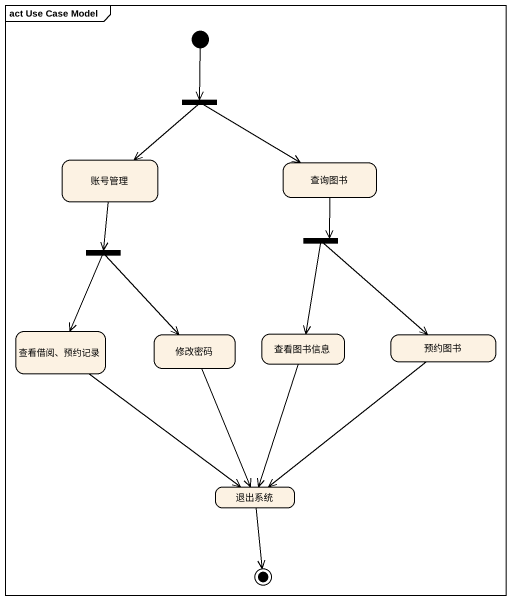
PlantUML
@startuml
mainframe act Use Case Model
hide empty description
state fork1 <<fork>>
state 账号管理
state 查询图书
state fork2 <<fork>>
state fork3 <<fork>>
state "查看借阅、预约记录" as 查看借阅_预约记录
state 修改密码
state 查看图书信息
state 预约图书
state 退出系统
[*] --> fork1
fork1 --> 账号管理
fork1 -right-> 查询图书
账号管理 --> fork2
查询图书 --> fork3
fork2 --> 查看借阅_预约记录
fork2 --> 修改密码
fork3 --> 查看图书信息
fork3 --> 预约图书
查看借阅_预约记录 --> 退出系统
修改密码 --> 退出系统
查看图书信息 --> 退出系统
预约图书 --> 退出系统
退出系统 --> [*]
@enduml
